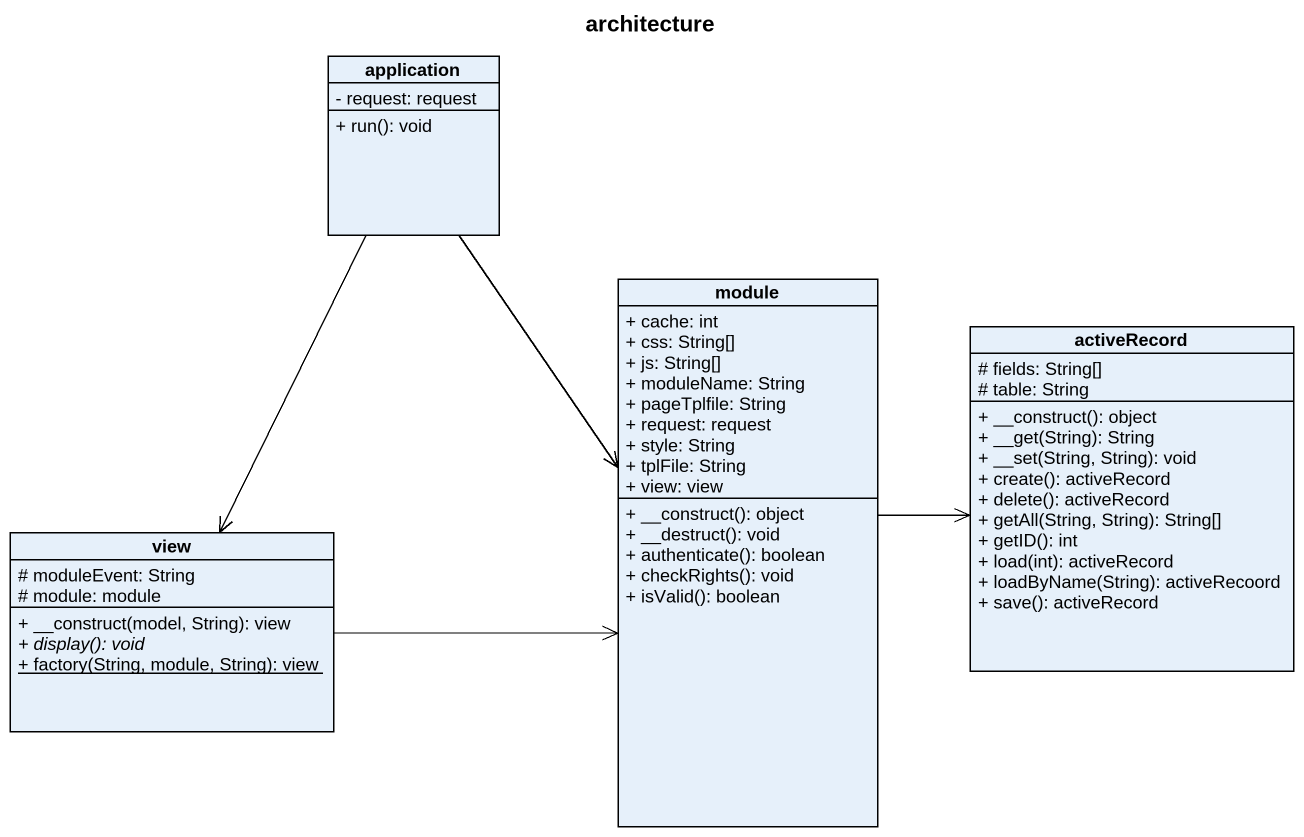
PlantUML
@startuml
title architecture
hide circle
hide empty members
skinparam classAttributeIconSize 0
class application {
  - request: request
  + run(): void
}
class module {
  + cache: int
  + css: String[]
  + js: String[]
  + moduleName: String
  + pageTplfile: String
  + request: request
  + style: String
  + tplFile: String
  + view: view
  + __construct(): object
  + __destruct(): void
  + authenticate(): boolean
  + checkRights(): void
  + isValid(): boolean
}
class activeRecord {
  # fields: String[]
  # table: String
  + __construct(): object
  + __get(String): String
  + __set(String, String): void
  + create(): activeRecord
  + delete(): activeRecord
  + getAll(String, String): String[]
  + getID(): int
  + load(int): activeRecord
  + loadByName(String): activeRecoord
  + save(): activeRecord
}
class view {
  # moduleEvent: String
  # module: module
  + __construct(model, String): view
  {abstract} + display(): void
  {static} + factory(String, module, String): view
}
application --> module
application --> view
module -right-> activeRecord
view -right-> module
@enduml
